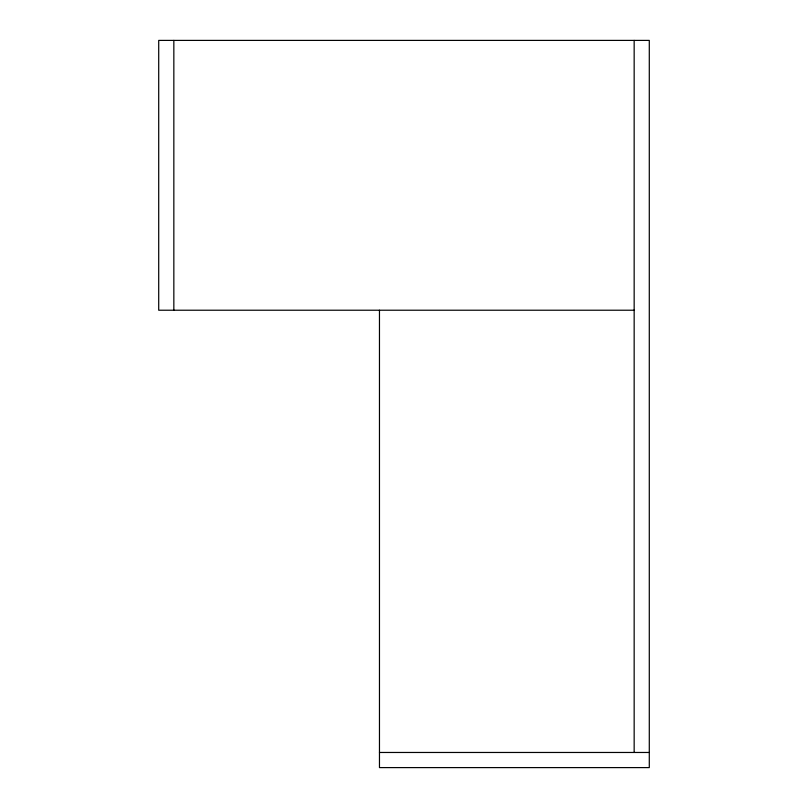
<?xml version="1.0" encoding="UTF-8"?>
<svg xmlns="http://www.w3.org/2000/svg" width="808" height="808" viewBox="0 0 808 808"><rect width="100%" height="100%" fill="white"/><g stroke="black" fill="none" stroke-linecap="round" stroke-linejoin="round"><path stroke-width="1.21" d="M634.159 310.221L158.711 310.221L158.711 40.4L649.289 40.4L649.289 767.6L379.467 767.6L379.467 310.221M379.467 752.47L649.289 752.47M634.159 40.4L634.159 752.47M173.841 40.4L173.841 310.221"/></g></svg>
